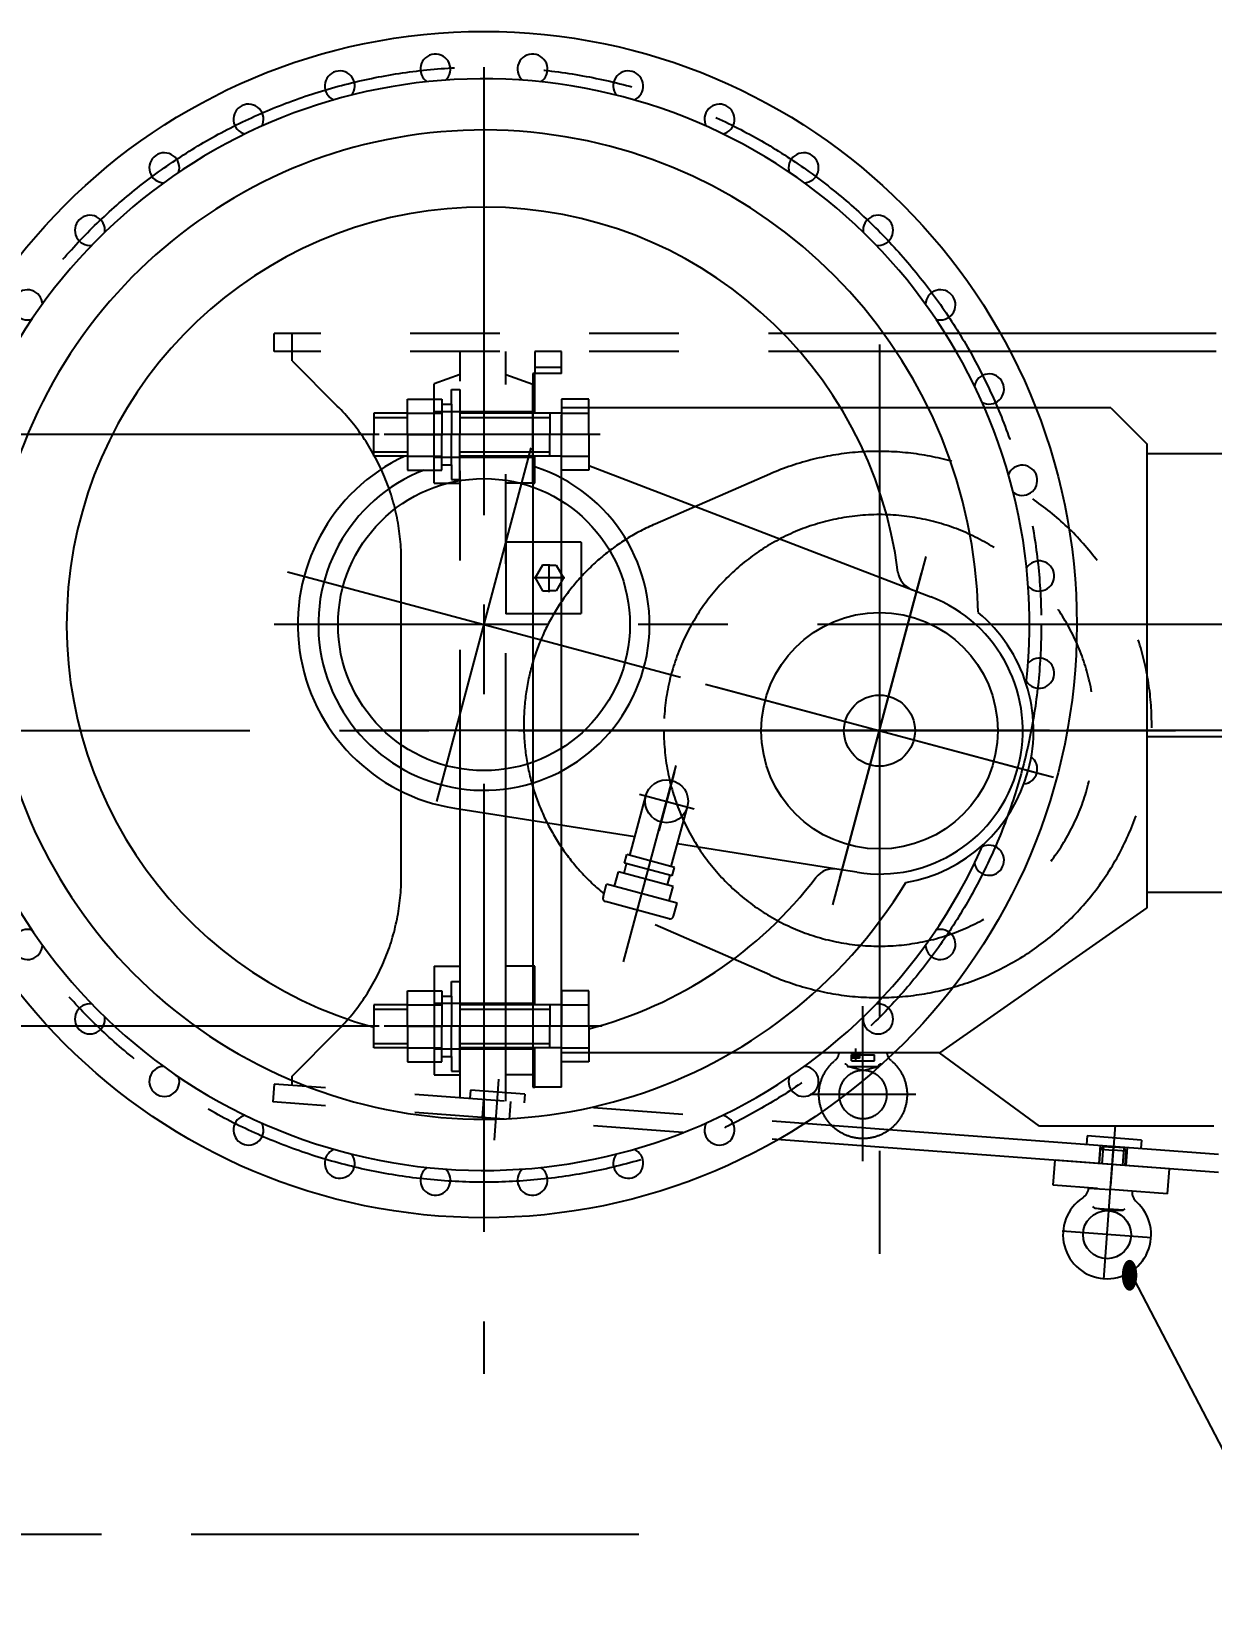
# Model space of a CAD drawing. Header units: millimetres. Extents: x 0 to 21000, y 0 to 14850.
# Drawn here: x 13229 to 14877, y 7647 to 9843 of the extents above; entities that cross this region are included whole.
import ezdxf
from ezdxf.enums import TextEntityAlignment as Align

# ---------------------------------------------------------------- set-up
doc = ezdxf.new("R2010")
doc.units = ezdxf.units.MM
doc.header["$LTSCALE"] = 500
doc.linetypes.add('G', pattern=[2, 1.25, -0.25, 0.25, -0.25])
doc.linetypes.add('K', pattern=[2.5, 1.25, -0.25, 0.25, -0.25, 0.25, -0.25])
for name, color, linetype in [('01', 7, 'Continuous'), ('02', 1, 'Continuous'), ('05', 4, 'G'), ('07', 6, 'K'), ('08', 1, 'Continuous')]:
    doc.layers.add(name, color=color, linetype=linetype)
doc.styles.get("Standard").update_dxf_attribs({"font": 'isocp', "width": 0.707, "bigfont": 'intecad.shx'})
doc.dimstyles.new('INTE', dxfattribs={"dimscale": 50, "dimtxt": 6, "dimasz": 3, "dimexe": 3, "dimexo": 0, "dimgap": 1, "dimtad": 1, "dimdec": 1, "dimdsep": 46, "dimtxsty": 'Standard', "dimcen": 0, "dimclrd": 1, "dimclre": 1, "dimclrt": 3, "dimaunit": 1, "dimadec": 0, "dimazin": 0, "dimtfac": 1, "dimtdec": 1, "dimtmove": 0, "dimatfit": 0, "dimfxl": 0, "dimarcsym": 0})

# ---------------------------------------------------------------- blocks, each defined once
blk = doc.blocks.new('errwrre')
at = {"layer": '05', "color": 142, "linetype": 'G'}
blk.add_line((-13466.7, 33749.6), (-13466.7, 23157.2), dxfattribs=at)
blk = doc.blocks.new('*D376')
at = {"layer": '08', "color": 1, "lineweight": -2}
for p, q in [((13714.9, 9280.8), (12505.8, 9280.8)), ((12655.8, 8605.3), (12655.8, 9130.8)), ((13714.9, 8455.3), (12505.8, 8455.3))]:
    blk.add_line(p, q, dxfattribs=at)
at = {"layer": '08', "color": 1}
for points in [[(12630.8, 9130.8), (12680.8, 9130.8), (12655.8, 9280.8)], [(12630.8, 8605.3), (12680.8, 8605.3), (12655.8, 8455.3)]]:
    blk.add_solid(points, dxfattribs=at)
at = {"layer": 'Defpoints', "color": 0}
for p in [(12655.8, 9280.8), (13714.9, 9280.8), (13714.9, 8455.3)]:
    blk.add_point(p, dxfattribs=at)
at = {"layer": '08', "color": 3, "insert": (12455.8, 8868), "char_height": 300, "attachment_point": 5, "rotation": 90}
blk.add_mtext('825.5', dxfattribs=at)
blk = doc.blocks.new('erewre')
at = {"layer": '05', "color": 142, "linetype": 'G'}
for p, q in [((9000.1, 9988), (9000.1, 7251.7)), ((8852.5, 8635), (8852.5, 7251.7))]:
    blk.add_line(p, q, dxfattribs=at)
at = {"layer": '07', "color": 6, "linetype": 'K'}
for p, q in [((8373.3, 9923.2), (8373.3, 9785.1)), ((8576.3, 9923.2), (8576.3, 9785.1)), ((9579.3, 9910), (9579.3, 9785.1)), ((9782.8, 9910), (9782.8, 9785.1)), ((8661.8, 9868.2), (8318.8, 9868.2)), ((8318.8, 9868.2), (8318.8, 9816.7)), ((8346.3, 9868.2), (8346.3, 9816.7)), ((8357.3, 9868.2), (8357.3, 9816.7)), ((8400.3, 9868.2), (8400.3, 9816.7)), ((8549.3, 9868.2), (8549.3, 9816.7)), ((8603.3, 9868.2), (8603.3, 9816.7)), ((8661.8, 9868.2), (8661.8, 9816.7)), ((9861.8, 9868.2), (9506.3, 9868.2)), ((9506.3, 9868.2), (9506.3, 9816.7)), ((9552.3, 9868.2), (9552.3, 9816.7)), ((9606.3, 9868.2), (9606.3, 9816.7)), ((9755.8, 9868.2), (9755.8, 9816.7)), ((9809.8, 9868.2), (9809.8, 9816.7)), ((9810.8, 9868.2), (9810.8, 9816.7)), ((9861.8, 9868.2), (9861.8, 9816.7)), ((9506.3, 9841.7), (8661.8, 9841.7)), ((9861.8, 9816.7), (8318.8, 9816.7)), ((8446.3, 9816.7), (8446.3, 7251.7)), ((8471.3, 9816.7), (8471.3, 7251.7)), ((9684.3, 9816.7), (9493.5, 7251.8)), ((9709.4, 9816.7), (9518.4, 7249.9)), ((9443.3, 9726.9), (8712.3, 9727.7)), ((9443.3, 9709.2), (8712.3, 9710)), ((9058.3, 9633.3), (9058.3, 8960.4)), ((9571.5, 8462.3), (9565.9, 8386.5)), ((9571.5, 8462.3), (9583.5, 8461.4)), ((9582.1, 8442.5), (9607, 8440.6)), ((9550.7, 8425.7), (9635.6, 8419.4)), ((9579.3, 8404.6), (9604.2, 8402.7)), ((9565.9, 8386.5), (9577.8, 8385.6)), ((8642.5, 7943.7), (8712.1, 7783.5)), ((9341.2, 7943.7), (9271.5, 7783.5)), ((8587.3, 7681.6), (8587.3, 7405.3)), ((9412.8, 7682.2), (9412.8, 7405.3)), ((8503.3, 7575.2), (8516.8, 7612.9)), ((8655.3, 7612.9), (8516.8, 7612.9)), ((8555.6, 7612.8), (8555.6, 7474.5)), ((8619.1, 7612.8), (8619.1, 7474.5)), ((8655.3, 7612.9), (8655.3, 7575.2)), ((9328.8, 7612.9), (9480.8, 7612.9)), ((9328.8, 7612.9), (9328.8, 7575.2)), ((9381.1, 7612.9), (9381.1, 7475.1)), ((9444.6, 7612.9), (9444.6, 7475.1)), ((9480.8, 7612.9), (9480.8, 7575.2)), ((9507.5, 7601.7), (9501.8, 7525.9)), ((9507.5, 7601.7), (9519.4, 7600.8)), ((9518, 7581.8), (9543, 7580)), ((9517.5, 7575.2), (8471.3, 7575.2)), ((9486.7, 7565.1), (9571.6, 7558.8)), ((9515.2, 7543.9), (9540.1, 7542.1)), ((9512.8, 7511.2), (8471.3, 7511.2)), ((8503.3, 7511.2), (8516.5, 7475.1)), ((8655.3, 7475.1), (8655.3, 7511.2)), ((9328.8, 7475.1), (9328.8, 7511.2)), ((9480.8, 7475.1), (9480.8, 7511.2)), ((9501.8, 7525.9), (9513.8, 7525)), ((8655.3, 7475.1), (8516.5, 7475.1)), ((9328.8, 7475.1), (9480.8, 7475.1)), ((9203.5, 7429.2), (8763.2, 7429.2)), ((8484.3, 7276.7), (8547.5, 7339.8)), ((9482.3, 7276.7), (9419.2, 7339.8)), ((8471.3, 7276.7), (8446.3, 7276.7)), ((8484.3, 7276.7), (8471.3, 7276.7)), ((9495.3, 7276.7), (9482.3, 7276.7)), ((8471.3, 7251.7), (8446.3, 7251.7)), ((9493.5, 7251.8), (9518.4, 7249.9))]:
    blk.add_line(p, q, dxfattribs=at)
for centre, radius, start, end in [((8471.3, 9816.7), 38, 270, 0), ((8712.3, 9816.7), 89, 180, 270), ((9684.3, 9816.7), 38, 180, 266.9628), ((8707.1, 9795.9), 86.1, 166.5917, 273.5104), ((9443.3, 9815.9), 89, 270, 0), ((9447.5, 9796.2), 87.1, 267.248, 13.0764), ((8991.8, 8095.7), 381, 336.4874, 203.5126), ((8991.8, 7905.2), 305, 203.5126, 336.4874), ((8763.2, 7124.2), 305, 90, 135), ((9203.5, 7124.2), 305, 45, 90)]:
    blk.add_arc(centre, radius, start, end, dxfattribs=at)
at = {"layer": '07', "color": 6, "linetype": 'K', "extrusion": (0, 0, -1)}
blk.add_ellipse((9058.3, 9354.6), major_axis=(305, 0), ratio=0.707107, dxfattribs=at)
blk = doc.blocks.new('weewr')
at = {"layer": '01', "color": 7, "linetype": 'Continuous'}
for p, q in [((11533.1, 8042), (11528.2, 8023.7)), ((11539.3, 8045.5), (11628.1, 8021.7)), ((11528.2, 8023.7), (11626.8, 7997.3)), ((11539.4, 8020.6), (11534, 8000.4)), ((11631.7, 8015.6), (11626.8, 7997.3)), ((11534, 8000.4), (11610.1, 7980)), ((11541.8, 7998.3), (11538.2, 7985)), ((11615.5, 8000.3), (11610.1, 7980)), ((11277.2, 7980.7), (11305.5, 7976.2)), ((11305.5, 7976.2), (11527.8, 7940.9)), ((11536.4, 7972.8), (11514, 7889.5)), ((11535.2, 7985.8), (11532, 7974)), ((11532, 7974), (11598.6, 7956.1)), ((11535.2, 7985.8), (11601.8, 7968)), ((11602.3, 7982.1), (11598.8, 7968.8)), ((11594.3, 7957.3), (11572, 7874)), ((11601.8, 7968), (11598.6, 7956.1)), ((11587.4, 7931.5), (11838.9, 7891.6)), ((11651.7, 7413.3), (11174.2, 7596.4))]:
    blk.add_line(p, q, dxfattribs=at)
for centre, radius in [((11797.9, 7635.2), 827.5), ((11245.8, 7783.2), 165), ((11543, 7881.6), 30), ((11245.8, 7783.2), 49.6), ((11797.9, 7635.2), 203.7)]:
    blk.add_circle(centre, radius, dxfattribs=at)
for centre, radius, start, end in [((11730.1, 8410.2), 21, 312.5135, 237.4865), ((11865.7, 8410.2), 21, 302.5135, 227.4865), ((11797.9, 7635.2), 761.4, 173.7719, 156.2281), ((11596.5, 8386.6), 21, 322.5135, 247.4865), ((11999.2, 8386.6), 21, 292.5135, 217.4865), ((11469.1, 8340.3), 21, 332.5135, 257.4865), ((12126.6, 8340.3), 21, 282.5135, 207.4865), ((11797.9, 7635.2), 690, 181.4236, 148.5764), ((11351.7, 8272.5), 21, 342.5135, 267.4865), ((12244.1, 8272.5), 21, 272.5135, 197.4865), ((11797.9, 7635.2), 582.5, 187.2304, 74.6846), ((11247.8, 8185.3), 21, 352.5135, 277.4865), ((11797.9, 7635.2), 582.5, 104.5359, 142.7696), ((12347.9, 8185.3), 21, 262.5135, 187.4865), ((11160.7, 8081.4), 21, 2.5135, 287.4865), ((12435.1, 8081.4), 21, 252.5135, 177.4865), ((11538, 8040.7), 5, 75, 165), ((11626.8, 8016.9), 5, 345, 75), ((11245.8, 7783.2), 215, 99.8491, 230.1509), ((11245.8, 7783.2), 200, 80.9868, 249.0132), ((11092.9, 7964), 21, 12.5135, 297.4865), ((11310.2, 8005.8), 30, 260.9868, 322.7696), ((12502.9, 7964), 21, 242.5135, 167.4865), ((11798.2, 7635.1), 259.6, 295.1331, 80.9868), ((11797.9, 7635.2), 231.2, 291.2136, 252.0648), ((11046.5, 7836.6), 21, 96.5194, 233.4806), ((12549.3, 7836.6), 21, 232.5135, 157.4865), ((11022.9, 7703), 21, 32.5135, 317.4865), ((12572.8, 7703), 21, 222.5135, 147.4865), ((11022.9, 7567.4), 21, 42.5135, 327.4865), ((11190.2, 7558.1), 30, 7.2304, 69.0132), ((12572.8, 7567.4), 21, 212.5135, 137.4865), ((11046.5, 7433.9), 21, 52.5135, 337.4865), ((12549.3, 7433.9), 21, 202.5135, 127.4865), ((11092.9, 7306.5), 21, 62.5135, 347.4865), ((12502.9, 7306.5), 21, 192.5135, 117.4865), ((11160.7, 7189.1), 21, 72.5135, 357.4865), ((12435.1, 7189.1), 21, 182.5135, 107.4865), ((11247.8, 7085.2), 21, 82.5135, 7.4865), ((12347.9, 7085.2), 21, 172.5135, 97.4865), ((11351.7, 6998), 21, 92.5135, 17.4865), ((12244.1, 6998), 21, 162.5135, 87.4865), ((11469.1, 6930.2), 21, 102.5135, 27.4865), ((12126.6, 6930.2), 21, 152.5135, 77.4865), ((11596.5, 6883.8), 21, 112.5135, 37.4865), ((11999.2, 6883.8), 21, 142.5135, 67.4865), ((11730.1, 6860.3), 21, 122.5135, 47.4865), ((11865.7, 6860.3), 21, 132.5135, 57.4865)]:
    blk.add_arc(centre, radius, start, end, dxfattribs=at)
at = {"layer": '05', "color": 142, "linetype": 'G'}
for p, q in [((11603, 8105.8), (11529.7, 7832)), ((11310.9, 8026.1), (11180.8, 7540.2)), ((11301, 7989.1), (11187, 7563.4)), ((11287, 7936.7), (11204.7, 7629.6)), ((11863.9, 7881.8), (11731.8, 7388.7)), ((11488.8, 7718.1), (11002.9, 7848.2)), ((11474.3, 7721.9), (11017.4, 7844.4)), ((12072.2, 7561.7), (11523.5, 7708.7))]:
    blk.add_line(p, q, dxfattribs=at)
at = {"layer": '05', "color": 142, "linetype": 'G', "ltscale": 0.8}
for p, q in [((11531.9, 7840.3), (11554, 7922.8)), ((11580.9, 7871.6), (11504.4, 7892.1))]:
    blk.add_line(p, q, dxfattribs=at)
at = {"layer": '05', "color": 142, "linetype": 'G'}
blk.add_circle((11797.9, 7635.2), 777.9, dxfattribs=at)
blk = doc.blocks.new('fer')
at = {"layer": '05', "color": 142, "linetype": 'G', "ltscale": 1.5}
for p, q in [((16126.8, 5660.1), (16126.8, 6508.7)), ((16126.8, 6333), (16126.8, 5587.7)), ((16665.3, 6095.7), (15396.5, 6095.7))]:
    blk.add_line(p, q, dxfattribs=at)
at = {"layer": '07', "color": 6, "linetype": 'K', "ltscale": 1.5}
for p, q in [((16117.7, 6611.7), (16117.7, 6468.7)), ((16512.7, 6611.7), (16512.7, 6468.7)), ((15900.5, 6598.7), (15900.5, 6468.7)), ((15574.5, 6562.5), (15574.5, 6319.2)), ((16126.8, 6524.2), (16126.8, 6356.5)), ((15879.3, 6468.9), (15676.8, 6179.7)), ((16526.8, 6468.7), (15879.3, 6468.7)), ((16576.8, 6418.7), (16526.8, 6468.7)), ((16576.8, 6418.7), (16576.8, 5969.5)), ((15574.5, 6319.2), (15676.8, 6179.7)), ((15676.8, 6179.5), (15676.8, 5651.9)), ((15618.8, 6146.5), (15618.8, 5998.9)), ((15652.3, 6072.7), (15658.1, 6094.5)), ((15658.1, 6050.9), (15658.1, 6094.5)), ((15665.6, 6056.5), (15665.6, 6088.9)), ((15665.6, 6088.9), (15674.2, 6088.9)), ((15674.2, 6056.5), (15674.2, 6088.9)), ((15525.6, 6072.7), (15742.2, 6072.7)), ((15652.3, 6072.7), (15658.1, 6050.9)), ((15666.5, 6062.7), (15683, 6062.7)), ((15665.6, 6056.5), (15674.2, 6056.5)), ((16576.8, 5977), (16576.8, 5651.9)), ((15714, 5708.6), (15714, 5524.2)), ((16539.5, 5705.7), (16539.5, 5545)), ((15629, 5651.9), (16624.5, 5651.9)), ((15629, 5651.9), (15629, 5611.9)), ((16624.5, 5651.9), (16624.5, 5611.9)), ((16624.5, 5611.9), (15629, 5611.9))]:
    blk.add_line(p, q, dxfattribs=at)
at = {"layer": '07', "color": 6, "linetype": 'K'}
for p, q in [((15669.6, 6066.8), (15669.6, 6058.5)), ((15670, 6068.2), (15673.1, 6068.2)), ((15670, 6065.4), (15673.1, 6065.4)), ((15672.9, 6062.7), (15675.8, 6062.7)), ((15673.1, 6068.2), (15673.1, 6057.2)), ((15673.6, 6067.1), (15673.1, 6067.6)), ((15673.6, 6067.3), (15675.2, 6067.3)), ((15673.6, 6067.3), (15673.6, 6058)), ((15673.6, 6058.2), (15673.6, 6067.1)), ((15673.6, 6062.8), (15675.2, 6063.6)), ((15675.2, 6062.5), (15673.6, 6061.8)), ((15677.7, 6062.7), (15674.2, 6062.7)), ((15675.2, 6068.7), (15675.2, 6056.7)), ((15676.8, 6068.7), (15675.2, 6068.7)), ((15675.2, 6058), (15675.2, 6067.3)), ((15676.8, 6068.7), (15676.8, 6056.7)), ((15670, 6059.9), (15673.1, 6059.9)), ((15670, 6057.2), (15673.1, 6057.2)), ((15673.6, 6058.2), (15673.1, 6057.7)), ((15673.6, 6058), (15675.2, 6058)), ((15676.8, 6056.7), (15675.2, 6056.7))]:
    blk.add_line(p, q, dxfattribs=at)
blk.add_circle((16126.8, 6095.7), 301, dxfattribs=at)
at = {"layer": '07', "color": 6, "linetype": 'K', "ltscale": 1.5}
blk.add_circle((15618.8, 6072.7), 33.5, dxfattribs=at)
for centre, radius, start, end in [((15618.8, 6072.7), 61.5, 40.3758, 319.6242), ((15679.3, 6124.2), 18, 220.3758, 261.8106), ((15658.1, 6098.1), 3.6, 270, 0), ((15658.1, 6047.3), 3.6, 0, 90), ((15679.3, 6021.2), 18, 98.1894, 139.6242)]:
    blk.add_arc(centre, radius, start, end, dxfattribs=at)
at = {"layer": '07', "color": 6, "linetype": 'K'}
for centre, radius, start, end in [((15672, 6066.8), 2.45, 145.6158, 214.3842), ((15678.7, 6062.7), 9.14, 162.412, 197.588), ((15672, 6058.5), 2.45, 145.6158, 214.3842)]:
    blk.add_arc(centre, radius, start, end, dxfattribs=at)
blk = doc.blocks.new('*U375')
at = {"layer": '01'}
for p, q in [((-48, 0), (-48, 49.6)), ((-48, 49.6), (0, 49.6)), ((0, 49.6), (0, 0)), ((-48, 30), (0, 30)), ((0, -49.6), (0, 0)), ((-48, 0), (-48, -49.6)), ((-48, -30), (0, -30)), ((-48, -49.6), (0, -49.6))]:
    blk.add_line(p, q, dxfattribs=at)
at = {"layer": '05'}
blk.add_line((-49.1, 0), (1.1, 0), dxfattribs=at)

msp = doc.modelspace()

# ---------------------------------------------------------------- linework, layer by layer
for p, q in [((14720.07, 8263.84), (14721.55, 8283.79)), ((14721.55, 8283.79), (14725.44, 8287.61)), ((14721.55, 8283.79), (14739.5, 8282.45)), ((14725.44, 8287.61), (14739.8, 8286.54)), ((14757.45, 8281.12), (14739.5, 8282.45)), ((14754.16, 8285.47), (14739.8, 8286.54)), ((14757.45, 8281.12), (14754.16, 8285.47)), ((14755.97, 8261.17), (14757.45, 8281.12)), ((14705, 8229.65), (14735.4, 8227.39)), ((14765.81, 8225.12), (14735.4, 8227.39)), ((14713.62, 8201.53), (14711.09, 8203.84)), ((14713.62, 8201.53), (14733.37, 8200.06)), ((14733.21, 8197.97), (14713.62, 8201.53)), ((14733.21, 8197.97), (14753.11, 8198.59)), ((14753.11, 8198.59), (14733.37, 8200.06)), ((14753.11, 8198.59), (14755.96, 8200.5))]:
    msp.add_line(p, q)
msp.add_circle((14730.73, 8164.56), 33.5)
for centre, radius, start, end in [((14730.73, 8164.56), 61.5, 123.47231, 48.01668), ((14687.04, 8230.99), 18, 302.84361, 355.74449), ((14783.76, 8223.79), 18, 175.74449, 228.64538)]:
    msp.add_arc(centre, radius, start, end)
at = {"layer": '01'}
for p, q in [((13969.22, 9396.78), (13932.22, 9396.78)), ((13932.22, 9396.78), (13932.22, 9365.78)), ((13969.22, 9365.78), (13969.22, 9396.78)), ((13932.22, 9374.6), (13969.22, 9374.6)), ((13969.22, 9365.78), (13932.22, 9365.78)), ((13815.46, 9343.45), (13827.52, 9343.45)), ((13815.46, 9323.01), (13815.46, 9343.45)), ((13827.52, 9343.45), (13827.52, 9280.78)), ((13802.38, 9323.01), (13815.46, 9323.01)), ((13815.46, 9323.01), (13815.46, 9280.78)), ((13969.22, 9330.38), (13969.22, 9280.78)), ((14007.22, 9330.38), (13969.22, 9330.38)), ((14007.22, 9280.78), (14007.22, 9330.38)), ((13707.16, 9310.78), (13707.16, 9280.78)), ((13754.38, 9310.78), (13707.16, 9310.78)), ((13969.22, 9310.78), (13827.52, 9310.78)), ((13952.72, 9310.78), (13952.72, 9280.78)), ((13969.22, 9310.78), (14007.22, 9310.78)), ((13707.16, 9250.78), (13707.16, 9280.78)), ((13815.46, 9238.54), (13815.46, 9280.78)), ((13815.46, 9238.54), (13815.46, 9280.78)), ((13827.52, 9218.1), (13827.52, 9280.78)), ((13952.72, 9250.78), (13952.72, 9280.78)), ((13969.22, 9231.17), (13969.22, 9280.78)), ((14007.22, 9280.78), (14007.22, 9231.17)), ((13754.38, 9250.78), (13707.16, 9250.78)), ((13969.22, 9250.78), (13827.52, 9250.78)), ((13969.22, 9250.78), (14007.22, 9250.78)), ((13802.38, 9238.54), (13815.46, 9238.54)), ((13815.46, 9238.54), (13815.46, 9218.1)), ((14007.22, 9231.17), (13969.22, 9231.17)), ((13996.52, 9230.78), (13996.52, 9231.17)), ((13815.46, 9218.1), (13827.52, 9218.1)), ((13891.52, 9130.78), (13891.52, 9030.78)), ((13929.22, 9130.78), (13891.52, 9130.78)), ((13996.52, 9130.78), (13929.22, 9130.78)), ((13929.22, 9030.78), (13891.52, 9030.78)), ((13996.52, 9030.78), (13929.22, 9030.78)), ((13815.46, 8517.95), (13827.52, 8517.95)), ((13815.46, 8497.51), (13815.46, 8517.95)), ((13827.52, 8517.95), (13827.52, 8455.28)), ((13969.22, 8504.88), (13969.22, 8455.28)), ((14007.22, 8504.88), (13969.22, 8504.88)), ((14007.22, 8455.28), (14007.22, 8504.88)), ((13707.16, 8485.28), (13707.16, 8455.28)), ((13754.38, 8485.28), (13707.16, 8485.28)), ((13802.38, 8497.51), (13815.46, 8497.51)), ((13815.46, 8497.51), (13815.46, 8455.28)), ((13969.22, 8485.28), (13827.52, 8485.28)), ((13952.72, 8485.28), (13952.72, 8455.28)), ((13969.22, 8485.28), (14007.22, 8485.28)), ((13707.16, 8425.28), (13707.16, 8455.28)), ((13815.46, 8413.04), (13815.46, 8455.28)), ((13815.46, 8413.04), (13815.46, 8455.28)), ((13827.52, 8392.6), (13827.52, 8455.28)), ((13952.72, 8425.28), (13952.72, 8455.28)), ((13969.22, 8405.67), (13969.22, 8455.28)), ((14007.22, 8455.28), (14007.22, 8405.67)), ((13754.38, 8425.28), (13707.16, 8425.28)), ((13802.38, 8413.04), (13815.46, 8413.04)), ((13815.46, 8413.04), (13815.46, 8392.6)), ((13969.22, 8425.28), (13827.52, 8425.28)), ((13969.22, 8425.28), (14007.22, 8425.28)), ((13815.46, 8392.6), (13827.52, 8392.6)), ((14007.22, 8405.67), (13969.22, 8405.67)), ((14738.02, 8262.51), (14658.24, 8268.45)), ((14817.79, 8256.57), (14738.02, 8262.51)), ((14717.47, 8228.94), (14655.64, 8233.54)), ((14815.2, 8221.67), (14753.37, 8226.27))]:
    msp.add_line(p, q, dxfattribs=at)
at = {"layer": '01', "color": 7, "linetype": 'Continuous'}
for p, q in [((13932.22, 9365.78), (13929.22, 9365.78)), ((13929.22, 9365.78), (13929.22, 9310.78)), ((13932.22, 9310.78), (13932.22, 9365.78)), ((13929.22, 9250.78), (13929.22, 9212.78)), ((13932.22, 9212.78), (13932.22, 9250.78)), ((13929.22, 9212.78), (13932.22, 9212.78)), ((13996.52, 9130.38), (13996.52, 9130.78)), ((13996.52, 9130.38), (13996.52, 9031.17)), ((13942.62, 9098.78), (13932.23, 9080.78)), ((13952.22, 9098.78), (13942.62, 9098.78)), ((13952.22, 9098.78), (13961.82, 9098.78)), ((13961.82, 9098.78), (13972.21, 9080.78)), ((13932.23, 9080.78), (13942.62, 9062.78)), ((13972.21, 9080.78), (13961.82, 9062.78)), ((13942.62, 9062.78), (13952.22, 9062.78)), ((13961.82, 9062.78), (13952.22, 9062.78)), ((13932.22, 8539.28), (13929.22, 8539.28)), ((13929.22, 8539.28), (13929.22, 8485.28)), ((13932.22, 8485.28), (13932.22, 8539.28)), ((13929.22, 8425.28), (13929.22, 8370.28)), ((13932.22, 8370.28), (13932.22, 8425.28)), ((13929.22, 8370.28), (13932.22, 8370.28))]:
    msp.add_line(p, q, dxfattribs=at)
at = {"layer": '02'}
for p, q in [((13707.16, 9304.78), (13754.38, 9304.78)), ((13827.52, 9304.78), (13952.72, 9304.78)), ((13707.16, 9256.78), (13754.38, 9256.78)), ((13827.52, 9256.78), (13952.72, 9256.78)), ((13707.16, 8479.28), (13754.38, 8479.28)), ((13827.52, 8479.28), (13952.72, 8479.28)), ((13707.16, 8431.28), (13754.38, 8431.28)), ((13827.52, 8431.28), (13952.72, 8431.28)), ((14725.44, 8287.61), (14723.66, 8263.58)), ((14754.16, 8285.47), (14752.38, 8261.44)), ((14762.8, 8112.08), (15005.66, 7647.16))]:
    msp.add_line(p, q, dxfattribs=at)
at = {"layer": '05'}
for p, q in [((13861.02, 9793.47), (13861.02, 7970.41)), ((14010.28, 9280.78), (13865.67, 9280.78)), ((12909.18, 8868.03), (14875.75, 8868.03)), ((14010.28, 8455.28), (13865.67, 8455.28)), ((14726.07, 8101.91), (14739.86, 8287.25)), ((14655.64, 8233.54), (14658.24, 8268.45)), ((14815.2, 8221.67), (14817.79, 8256.57)), ((14792.94, 8159.93), (14668.26, 8169.21))]:
    msp.add_line(p, q, dxfattribs=at)
at = {"layer": '05', "color": 142, "linetype": 'G'}
for p, q in [((13952.22, 9060.92), (13952.22, 9100.12)), ((13974.02, 9080.78), (13930.82, 9080.78))]:
    msp.add_line(p, q, dxfattribs=at)

# ---------------------------------------------------------------- block references
at = {"layer": '01'}
for p in [(13802.38, 9280.78), (13802.38, 8455.28)]:
    msp.add_blockref('*U375', p, dxfattribs=at)
at = {"layer": '07'}
for name, p, rotation in [('errwrre', (-19672.33, -5720.23), 270), ('weewr', (25658.89, 16650.86), 180), ('erewre', (6316.36, 17868.1), 270)]:
    msp.add_blockref(name, p, dxfattribs=dict(at, rotation=rotation))
at = {"layer": '07', "xscale": -1, "rotation": 270}
msp.add_blockref('fer', (8317.37, -7258.73), dxfattribs=at)

# ---------------------------------------------------------------- texts
at = {"layer": '02', "width": 0.605172}
msp.add_text('\\M+5A1F1', height=40, dxfattribs=at).set_placement((14750.14, 8085.79), (14774.14, 8085.79), align=Align.FIT)

# ---------------------------------------------------------------- dimensions: what is measured, and where the dimension line sits
at = {"layer": '08'}
dim = msp.add_linear_dim(base=(12655.79, 9280.78), p1=(13714.94, 8455.28), p2=(13714.94, 9280.78), angle=270, dimstyle='INTE', dxfattribs=at)
dim.commit()
dim.dimension.update_dxf_attribs({"geometry": '*D376', "text_midpoint": (12455.76, 8868.03)})

doc.saveas('drawing.dxf')
